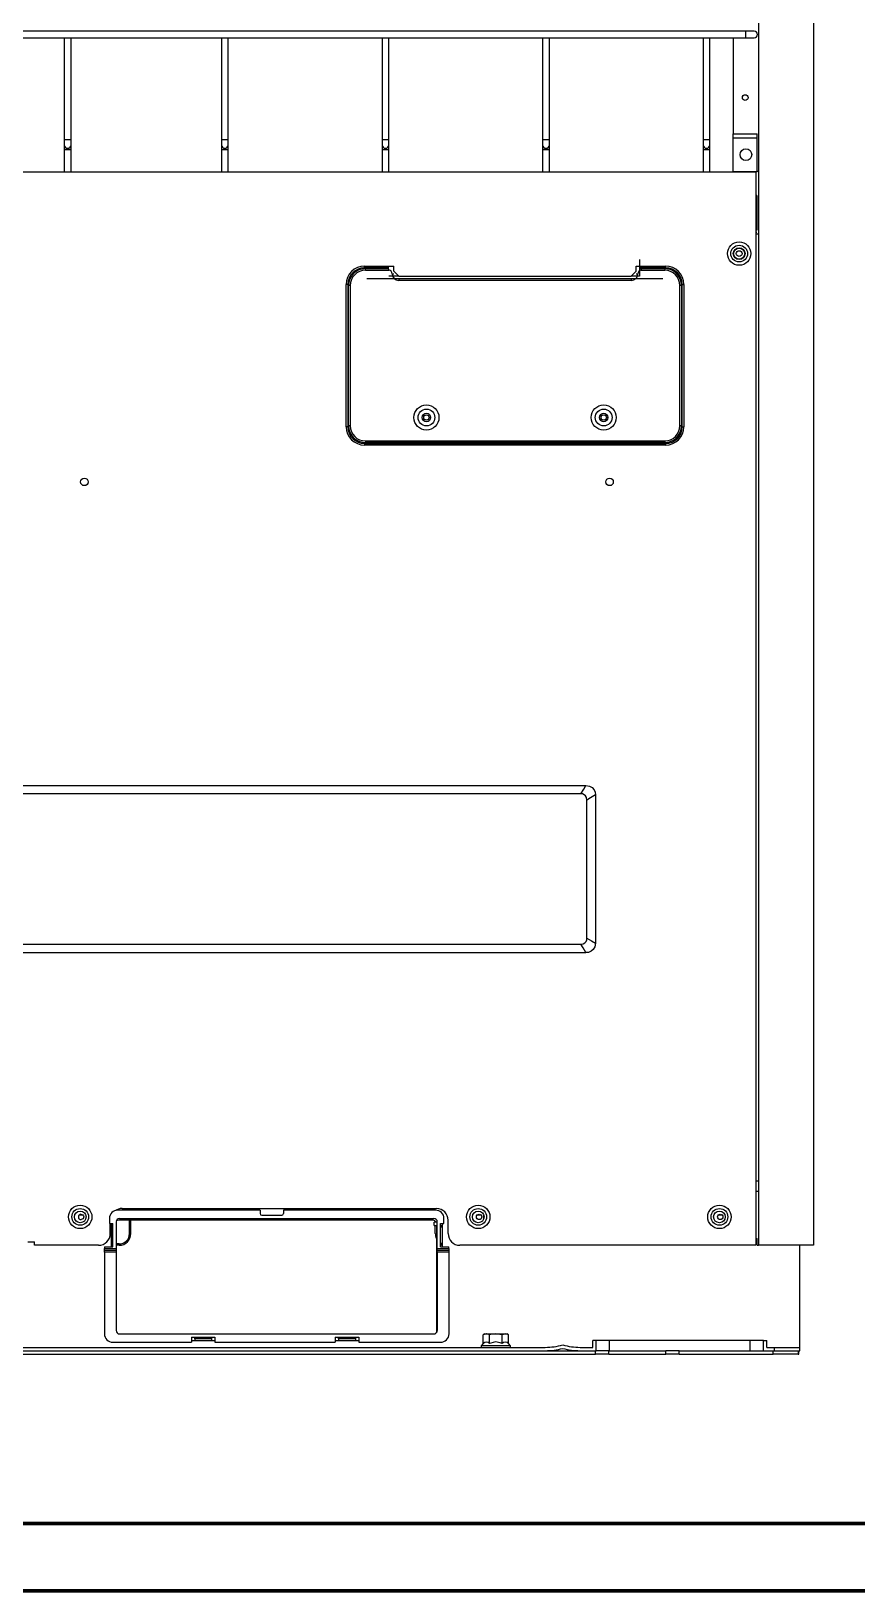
# Model space of a CAD drawing. Extents: x 594 to 813, y 174 to 240.
# Drawn here: x 749.89 to 754.84, y 173.79 to 183.15 of the extents above; entities that cross this region are included whole.
import ezdxf

# ---------------------------------------------------------------- set-up
doc = ezdxf.new("R2010")
doc.units = 0
doc.header["$MEASUREMENT"] = 0
doc.layers.add('AC.REF(S). PIPING', color=3, linetype='CONTINUOUS', lineweight=30)
doc.layers.add('UG-BORDER', color=20, linetype='CONTINUOUS', lineweight=80)
doc.layers.add('LG-Product', color=3, linetype='CONTINUOUS')

# ---------------------------------------------------------------- blocks, each defined once
blk = doc.blocks.new('UW1-2')
at = {"layer": 'LG-Product', "color": 3, "linetype": 'Continuous'}
for p, q in [((2356.92, 3231.21), (2356.92, 1782.69)), ((2390.02, 3230.4), (2390.02, 1782.69)), ((2349.4, 2510.96), (1150.65, 2510.96)), ((2351.9, 2510.96), (2349.4, 2510.96)), ((2349.4, 2510.37), (2349.4, 2510.96)), ((2349.4, 2508.96), (2349.4, 2510.37)), ((2349.4, 2507.54), (2349.4, 2508.96)), ((2349.4, 2506.95), (2349.4, 2507.54)), ((2353.74, 2510.96), (2351.9, 2510.96)), ((2354.41, 2510.96), (2353.74, 2510.96)), ((1150.65, 2506.95), (2349.4, 2506.95)), ((1940.62, 2506.95), (1940.62, 2445.76)), ((1944.63, 2445.76), (1944.63, 2506.95)), ((2034.92, 2506.95), (2034.92, 2445.76)), ((2038.93, 2445.76), (2038.93, 2506.95)), ((2131.22, 2506.95), (2131.22, 2445.76)), ((2135.23, 2445.76), (2135.23, 2506.95)), ((2227.52, 2506.95), (2227.52, 2445.76)), ((2231.53, 2445.76), (2231.53, 2506.95)), ((2323.82, 2506.95), (2323.82, 2445.76)), ((2327.83, 2445.76), (2327.83, 2506.95)), ((2341.87, 2506.95), (2341.87, 2449.47)), ((2349.4, 2506.95), (2351.9, 2506.95)), ((2351.9, 2506.95), (2353.74, 2506.95)), ((2353.74, 2506.95), (2354.41, 2506.95)), ((1940.62, 2445.76), (1940.62, 2443.63)), ((1941.2, 2445.76), (1940.62, 2445.76)), ((1940.62, 2443.63), (1940.62, 2442.75)), ((1940.62, 2442.75), (1940.62, 2441.87)), ((1940.62, 2441.87), (1940.62, 2439.74)), ((1942.62, 2445.76), (1941.2, 2445.76)), ((1944.04, 2445.76), (1942.62, 2445.76)), ((1944.63, 2445.76), (1944.04, 2445.76)), ((1944.63, 2443.63), (1944.63, 2445.76)), ((1944.63, 2442.75), (1944.63, 2443.63)), ((1944.63, 2441.87), (1944.63, 2442.75)), ((1944.63, 2439.74), (1944.63, 2441.87)), ((2034.92, 2445.76), (2034.92, 2443.63)), ((2035.5, 2445.76), (2034.92, 2445.76)), ((2034.92, 2443.63), (2034.92, 2442.75)), ((2034.92, 2442.75), (2034.92, 2441.87)), ((2034.92, 2441.87), (2034.92, 2439.74)), ((2036.92, 2445.76), (2035.5, 2445.76)), ((2038.34, 2445.76), (2036.92, 2445.76)), ((2038.93, 2445.76), (2038.34, 2445.76)), ((2038.93, 2443.63), (2038.93, 2445.76)), ((2038.93, 2442.75), (2038.93, 2443.63)), ((2038.93, 2441.87), (2038.93, 2442.75)), ((2038.93, 2439.74), (2038.93, 2441.87)), ((2131.22, 2445.76), (2131.22, 2443.63)), ((2131.8, 2445.76), (2131.22, 2445.76)), ((2131.22, 2443.63), (2131.22, 2442.75)), ((2131.22, 2442.75), (2131.22, 2441.87)), ((2131.22, 2441.87), (2131.22, 2439.74)), ((2133.22, 2445.76), (2131.8, 2445.76)), ((2134.64, 2445.76), (2133.22, 2445.76)), ((2135.23, 2445.76), (2134.64, 2445.76)), ((2135.23, 2443.63), (2135.23, 2445.76)), ((2135.23, 2442.75), (2135.23, 2443.63)), ((2135.23, 2441.87), (2135.23, 2442.75)), ((2135.23, 2439.74), (2135.23, 2441.87)), ((2227.52, 2445.76), (2227.52, 2443.63)), ((2228.1, 2445.76), (2227.52, 2445.76)), ((2227.52, 2443.63), (2227.52, 2442.75)), ((2227.52, 2442.75), (2227.52, 2441.87)), ((2227.52, 2441.87), (2227.52, 2439.74)), ((2229.52, 2445.76), (2228.1, 2445.76)), ((2230.94, 2445.76), (2229.52, 2445.76)), ((2231.53, 2445.76), (2230.94, 2445.76)), ((2231.53, 2443.63), (2231.53, 2445.76)), ((2231.53, 2442.75), (2231.53, 2443.63)), ((2231.53, 2441.87), (2231.53, 2442.75)), ((2231.53, 2439.74), (2231.53, 2441.87)), ((2323.82, 2445.76), (2323.82, 2443.63)), ((2324.41, 2445.76), (2323.82, 2445.76)), ((2323.82, 2443.63), (2323.82, 2442.75)), ((2323.82, 2442.75), (2323.82, 2441.87)), ((2323.82, 2441.87), (2323.82, 2439.74)), ((2325.82, 2445.76), (2324.41, 2445.76)), ((2327.24, 2445.76), (2325.82, 2445.76)), ((2327.83, 2445.76), (2327.24, 2445.76)), ((2327.83, 2443.63), (2327.83, 2445.76)), ((2327.83, 2442.75), (2327.83, 2443.63)), ((2327.83, 2441.87), (2327.83, 2442.75)), ((2327.83, 2439.74), (2327.83, 2441.87)), ((2341.87, 2446.97), (2341.87, 2449.47)), ((2341.87, 2449.47), (2356.12, 2449.47)), ((2341.87, 2426.9), (2341.87, 2446.97)), ((2341.87, 2446.97), (2356.12, 2446.97)), ((2356.12, 2426.9), (2356.12, 2449.47)), ((1940.62, 2439.74), (1940.62, 2426.7)), ((1941.2, 2439.74), (1940.62, 2439.74)), ((1942.62, 2439.74), (1941.2, 2439.74)), ((1944.04, 2439.74), (1942.62, 2439.74)), ((1944.63, 2439.74), (1944.04, 2439.74)), ((1944.63, 2426.7), (1944.63, 2439.74)), ((2034.92, 2439.74), (2034.92, 2426.7)), ((2035.5, 2439.74), (2034.92, 2439.74)), ((2036.92, 2439.74), (2035.5, 2439.74)), ((2038.34, 2439.74), (2036.92, 2439.74)), ((2038.93, 2439.74), (2038.34, 2439.74)), ((2038.93, 2426.7), (2038.93, 2439.74)), ((2131.22, 2439.74), (2131.22, 2426.7)), ((2131.8, 2439.74), (2131.22, 2439.74)), ((2133.22, 2439.74), (2131.8, 2439.74)), ((2134.64, 2439.74), (2133.22, 2439.74)), ((2135.23, 2439.74), (2134.64, 2439.74)), ((2135.23, 2426.7), (2135.23, 2439.74)), ((2227.52, 2439.74), (2227.52, 2426.7)), ((2228.1, 2439.74), (2227.52, 2439.74)), ((2229.52, 2439.74), (2228.1, 2439.74)), ((2230.94, 2439.74), (2229.52, 2439.74)), ((2231.53, 2439.74), (2230.94, 2439.74)), ((2231.53, 2426.7), (2231.53, 2439.74)), ((2323.82, 2439.74), (2323.82, 2426.7)), ((2324.41, 2439.74), (2323.82, 2439.74)), ((2325.82, 2439.74), (2324.41, 2439.74)), ((2327.24, 2439.74), (2325.82, 2439.74)), ((2327.83, 2439.74), (2327.24, 2439.74)), ((2327.83, 2426.7), (2327.83, 2439.74)), ((1143.63, 2426.7), (2355.42, 2426.7)), ((2341.87, 2426.9), (2356.12, 2426.9)), ((2343.08, 2426.69), (2343.08, 2426.9)), ((2355.42, 2426.7), (2355.42, 1782.69)), ((2356.92, 2426.9), (2356.12, 2426.9)), ((2355.92, 2412.45), (2355.42, 2412.45)), ((2355.92, 2412.45), (2355.92, 2391.59)), ((2355.92, 2390.12), (2355.4, 2390.12)), ((2355.92, 2390.12), (2355.4, 2390.12)), ((2355.92, 2391.59), (2355.42, 2391.59)), ((2356.92, 2389.29), (2355.42, 2389.29)), ((2355.92, 2390.12), (2355.92, 2390.12)), ((2120.68, 2370.02), (2138.24, 2370.02)), ((2120.68, 2369.31), (2120.68, 2370.02)), ((2120.68, 2369.02), (2120.68, 2369.31)), ((2135.23, 2369.02), (2120.68, 2369.02)), ((2120.68, 2368.88), (2120.68, 2369.02)), ((2120.68, 2368.5), (2120.68, 2368.88)), ((2121.19, 2368.52), (2135.23, 2368.52)), ((2121.19, 2368.22), (2121.19, 2368.52)), ((2121.19, 2367.51), (2121.19, 2368.22)), ((2135.23, 2367.51), (2121.19, 2367.51)), ((2135.23, 2367.83), (2135.23, 2368.12)), ((2135.23, 2367.51), (2135.23, 2367.83)), ((2138.24, 2367.01), (2138.24, 2370.02)), ((2138.24, 2367.01), (2141.25, 2364)), ((2280.68, 2364), (2283.69, 2367.01)), ((2283.69, 2367.01), (2283.69, 2370.02)), ((2283.69, 2370.02), (2301.25, 2370.02)), ((2285.7, 2374.03), (2285.7, 2364)), ((2285.7, 2369.04), (2286.2, 2369.04)), ((2285.7, 2368.52), (2286.7, 2368.52)), ((2286.2, 2369.02), (2286.2, 2369.04)), ((2301.25, 2369.02), (2286.2, 2369.02)), ((2286.2, 2368.88), (2286.2, 2369.02)), ((2286.2, 2369.02), (2286.2, 2369.02)), ((2286.2, 2368.52), (2286.2, 2368.88)), ((2286.7, 2368.52), (2300.75, 2368.52)), ((2286.7, 2368.52), (2286.7, 2368.22)), ((2286.7, 2368.22), (2286.7, 2367.51)), ((2300.75, 2367.51), (2286.7, 2367.51)), ((2300.75, 2368.52), (2300.75, 2368.22)), ((2300.75, 2368.22), (2300.75, 2367.51)), ((2301.25, 2369.31), (2301.25, 2370.02)), ((2301.25, 2369.02), (2301.25, 2369.31)), ((2301.25, 2368.88), (2301.25, 2369.02)), ((2301.25, 2368.5), (2301.25, 2368.88)), ((2109.65, 2273.72), (2109.65, 2358.99)), ((2110.36, 2358.99), (2109.65, 2358.99)), ((2110.65, 2358.99), (2110.36, 2358.99)), ((2110.65, 2358.99), (2110.65, 2273.72)), ((2110.79, 2358.99), (2110.65, 2358.99)), ((2111.17, 2358.99), (2110.79, 2358.99)), ((2111.15, 2274.22), (2111.15, 2358.49)), ((2111.45, 2358.49), (2111.15, 2358.49)), ((2112.16, 2358.49), (2111.45, 2358.49)), ((2112.16, 2358.49), (2112.16, 2274.22)), ((2299.64, 2362.5), (2122.09, 2362.5)), ((2141.25, 2364), (2135.23, 2364)), ((2137.24, 2365.51), (2137.95, 2365.51)), ((2137.95, 2365.51), (2138.24, 2365.51)), ((2141.25, 2364), (2280.68, 2364)), ((2141.25, 2362.5), (2141.25, 2362.2)), ((2141.25, 2362.2), (2141.25, 2361.5)), ((2280.68, 2361.5), (2141.25, 2361.5)), ((2285.7, 2364), (2280.68, 2364)), ((2280.68, 2362.5), (2280.68, 2362.2)), ((2280.68, 2362.2), (2280.68, 2361.5)), ((2283.69, 2365.51), (2283.99, 2365.51)), ((2283.99, 2365.51), (2284.7, 2365.51)), ((2309.77, 2274.22), (2309.77, 2358.49)), ((2310.48, 2358.49), (2309.77, 2358.49)), ((2310.78, 2358.49), (2310.48, 2358.49)), ((2310.76, 2358.99), (2311.14, 2358.99)), ((2310.78, 2358.49), (2310.78, 2274.22)), ((2311.14, 2358.99), (2311.28, 2358.99)), ((2311.28, 2273.72), (2311.28, 2358.99)), ((2311.28, 2358.99), (2311.57, 2358.99)), ((2311.57, 2358.99), (2312.28, 2358.99)), ((2312.28, 2358.99), (2312.28, 2273.72)), ((2110.36, 2273.72), (2109.65, 2273.72)), ((2110.65, 2273.72), (2110.36, 2273.72)), ((2110.79, 2273.72), (2110.65, 2273.72)), ((2111.17, 2273.72), (2110.79, 2273.72)), ((2111.45, 2274.22), (2111.15, 2274.22)), ((2112.16, 2274.22), (2111.45, 2274.22)), ((2310.48, 2274.22), (2309.77, 2274.22)), ((2310.78, 2274.22), (2310.48, 2274.22)), ((2310.76, 2273.72), (2311.14, 2273.72)), ((2311.14, 2273.72), (2311.28, 2273.72)), ((2311.28, 2273.72), (2311.57, 2273.72)), ((2311.57, 2273.72), (2312.28, 2273.72)), ((2120.68, 2264.2), (2120.68, 2263.83)), ((2121.19, 2265.2), (2300.75, 2265.2)), ((2121.19, 2265.2), (2121.19, 2264.49)), ((2121.19, 2264.49), (2121.19, 2264.19)), ((2300.75, 2264.19), (2121.19, 2264.19)), ((2300.75, 2265.2), (2300.75, 2264.49)), ((2300.75, 2264.49), (2300.75, 2264.19)), ((2301.25, 2264.2), (2301.25, 2263.83)), ((2120.68, 2263.83), (2120.68, 2263.69)), ((2120.68, 2263.69), (2301.25, 2263.69)), ((2120.68, 2263.69), (2120.68, 2263.4)), ((2120.68, 2263.4), (2120.68, 2262.69)), ((2301.25, 2262.69), (2120.68, 2262.69)), ((2301.25, 2263.83), (2301.25, 2263.69)), ((2301.25, 2263.69), (2301.25, 2263.4)), ((2301.25, 2263.4), (2301.25, 2262.69)), ((1245.54, 2058.55), (2253.5, 2058.55)), ((2252.12, 2056.34), (2253.5, 2058.55)), ((2253.5, 2058.55), (2255.64, 2058.19)), ((2255.64, 2058.19), (2257.17, 2057.33)), ((2250.36, 2053.54), (1248.68, 2053.54)), ((2250.36, 2053.54), (2252.12, 2056.34)), ((2251.35, 2053.42), (2250.36, 2053.54)), ((2252.4, 2053), (2251.35, 2053.42)), ((2253.28, 2052.24), (2252.4, 2053)), ((2253.86, 2051.22), (2253.28, 2052.24)), ((2254.1, 2049.79), (2253.86, 2051.22)), ((2256.31, 2051.18), (2254.1, 2049.79)), ((2254.1, 1967), (2254.1, 2049.79)), ((2259.12, 2052.94), (2256.31, 2051.18)), ((2257.17, 2057.33), (2258.32, 2056)), ((2258.32, 2056), (2258.95, 2054.42)), ((2258.95, 2054.42), (2259.12, 2052.94)), ((2259.12, 2052.94), (2259.12, 1963.85)), ((2252.8, 1964.07), (2253.57, 1964.96)), ((2253.57, 1964.96), (2253.99, 1966.01)), ((2253.99, 1966.01), (2254.1, 1967)), ((2254.1, 1967), (2256.91, 1965.24)), ((2256.91, 1965.24), (2259.12, 1963.85)), ((1245.54, 1958.24), (2253.5, 1958.24)), ((1248.68, 1963.25), (2250.36, 1963.25)), ((2250.36, 1963.25), (2251.78, 1963.5)), ((2251.74, 1961.05), (2250.36, 1963.25)), ((2253.5, 1958.24), (2251.74, 1961.05)), ((2251.78, 1963.5), (2252.8, 1964.07)), ((2254.99, 1958.41), (2253.5, 1958.24)), ((2256.56, 1959.04), (2254.99, 1958.41)), ((2257.89, 1960.19), (2256.56, 1959.04)), ((2258.75, 1961.71), (2257.89, 1960.19)), ((2259.12, 1963.85), (2258.75, 1961.71)), ((2356.92, 1821.14), (2355.42, 1821.14)), ((2355.42, 1815.12), (2356.92, 1815.12)), ((1951.86, 1800.75), (1949.39, 1800.75)), ((1950.57, 1801.35), (1951.19, 1801.26)), ((1951.33, 1798.29), (1950.73, 1798.14)), ((1951.19, 1801.26), (1951.73, 1800.93)), ((1951.84, 1798.67), (1951.33, 1798.29)), ((1951.73, 1800.93), (1952.1, 1800.43)), ((1952.16, 1799.2), (1951.84, 1798.67)), ((1952.1, 1800.43), (1952.25, 1799.82)), ((1952.25, 1799.82), (1952.16, 1799.2)), ((1967.7, 1798.74), (1967.7, 1795.73)), ((1971.71, 1796.74), (1971.71, 1780.69)), ((2057.99, 1803.76), (1972.72, 1803.76)), ((2161.81, 1797.74), (1973.22, 1797.74)), ((1973.72, 1798.74), (2162.31, 1798.74)), ((1975.22, 1804.76), (2163.82, 1804.76)), ((1979.74, 1789.71), (1979.74, 1797.74)), ((1980.54, 1789.71), (1980.54, 1797.74)), ((2057.99, 1803.76), (2057.99, 1801.75)), ((2058.99, 1800.75), (2071.03, 1800.75)), ((2163.32, 1803.76), (2072.03, 1803.76)), ((2072.03, 1803.76), (2072.03, 1801.75)), ((2164.32, 1796.53), (2162.43, 1796.53)), ((2162.43, 1794.53), (2162.43, 1796.53)), ((2163.12, 1796.53), (2163.12, 1797.25)), ((2164.32, 1780.69), (2164.32, 1796.74)), ((2168.33, 1795.73), (2168.33, 1798.74)), ((2170.84, 1789.71), (2170.84, 1797.74)), ((2190.65, 1800.75), (2188.15, 1800.75)), ((2192.16, 1798.45), (2192.16, 1801.04)), ((2335.3, 1800.75), (2332.79, 1800.75)), ((1967.7, 1795.73), (1969.71, 1795.73)), ((1968.2, 1789.71), (1968.2, 1795.73)), ((1968.7, 1795.73), (1968.7, 1781.69)), ((1968.7, 1793.73), (1969.41, 1793.73)), ((1969.2, 1793.73), (1969.2, 1795.73)), ((1969.41, 1793.73), (1969.71, 1793.73)), ((1969.71, 1781.69), (1969.71, 1795.73)), ((2162.43, 1794.53), (2164.32, 1794.53)), ((2163.12, 1789.71), (2163.12, 1794.53)), ((2163.82, 1794.53), (2163.82, 1730.53)), ((2166.33, 1781.69), (2166.33, 1795.73)), ((2166.33, 1795.73), (2168.33, 1795.73)), ((2166.33, 1794.53), (2167.33, 1794.53)), ((2166.33, 1793.73), (2166.62, 1793.73)), ((2166.62, 1793.73), (2167.33, 1793.73)), ((2167.33, 1795.73), (2167.33, 1781.69)), ((1918.75, 1784.7), (1922.76, 1784.7)), ((1922.76, 1782.69), (1922.76, 1784.7)), ((1961.18, 1782.69), (1922.76, 1782.69)), ((1964.69, 1781.69), (1969.71, 1781.69)), ((1964.69, 1781.69), (1964.69, 1780.69)), ((1964.69, 1780.69), (1971.71, 1780.69)), ((1964.69, 1779.98), (1964.69, 1780.69)), ((1964.69, 1779.68), (1964.69, 1779.98)), ((1964.69, 1779.39), (1964.69, 1779.68)), ((1971.71, 1779.68), (1964.69, 1779.68)), ((1964.69, 1778.68), (1964.69, 1779.39)), ((1964.69, 1778.68), (1964.69, 1729.53)), ((1971.71, 1778.68), (1964.69, 1778.68)), ((1969.41, 1783.7), (1968.7, 1783.7)), ((1969.2, 1782.69), (1968.7, 1782.69)), ((1969.07, 1782.69), (1968.7, 1782.69)), ((1969.2, 1782.69), (1969.07, 1782.69)), ((1969.2, 1781.69), (1969.2, 1783.69)), ((1969.71, 1783.7), (1969.41, 1783.7)), ((1973.52, 1783.49), (1971.71, 1783.49)), ((1973.52, 1782.69), (1971.71, 1782.69)), ((1971.71, 1780.69), (1971.71, 1779.98)), ((1971.71, 1779.98), (1971.71, 1779.68)), ((1971.71, 1779.68), (1971.71, 1779.39)), ((1971.71, 1779.39), (1971.71, 1778.68)), ((1971.71, 1778.68), (1971.71, 1731.53)), ((2164.32, 1780.69), (2171.34, 1780.69)), ((2164.32, 1779.98), (2164.32, 1780.69)), ((2164.32, 1779.68), (2164.32, 1779.98)), ((2171.34, 1779.68), (2164.32, 1779.68)), ((2164.32, 1779.39), (2164.32, 1779.68)), ((2164.32, 1778.68), (2164.32, 1779.39)), ((2171.34, 1778.68), (2164.32, 1778.68)), ((2164.32, 1778.68), (2164.32, 1731.53)), ((2166.62, 1783.7), (2166.33, 1783.7)), ((2166.57, 1782.69), (2166.33, 1782.69)), ((2166.33, 1781.69), (2171.34, 1781.69)), ((2166.82, 1782.69), (2166.57, 1782.69)), ((2167.33, 1783.7), (2166.62, 1783.7)), ((2166.82, 1783.7), (2166.82, 1782.69)), ((2166.82, 1782.69), (2167.33, 1782.69)), ((2171.34, 1780.69), (2171.34, 1781.69)), ((2171.34, 1780.69), (2171.34, 1779.98)), ((2171.34, 1779.98), (2171.34, 1779.68)), ((2171.34, 1779.68), (2171.34, 1779.39)), ((2171.34, 1779.39), (2171.34, 1778.68)), ((2171.34, 1778.68), (2171.34, 1729.53)), ((2355.42, 1782.69), (2177.86, 1782.69)), ((2355.42, 1786.7), (2356.12, 1786.7)), ((2356.12, 1782.69), (2356.12, 1786.7)), ((2356.12, 1782.69), (2356.92, 1782.69)), ((2390.02, 1782.69), (2356.92, 1782.69)), ((2381.7, 1721.5), (2381.7, 1782.69)), ((1910.93, 1721.5), (2229.12, 1721.5)), ((1969.71, 1724.51), (2016.86, 1724.51)), ((1973.72, 1729.53), (2162.31, 1729.53)), ((2016.86, 1727.52), (2030.9, 1727.52)), ((2016.86, 1727.52), (2016.86, 1724.51)), ((2016.86, 1725.51), (2030.91, 1725.51)), ((2018.87, 1727.23), (2018.87, 1727.52)), ((2018.87, 1726.52), (2018.87, 1727.23)), ((2018.87, 1726.52), (2018.87, 1725.51)), ((2028.9, 1726.52), (2018.87, 1726.52)), ((2028.9, 1727.52), (2028.9, 1727.23)), ((2028.9, 1727.23), (2028.9, 1726.52)), ((2028.9, 1726.52), (2028.9, 1725.51)), ((2030.9, 1727.52), (2030.9, 1724.51)), ((2030.9, 1724.51), (2103.13, 1724.51)), ((2103.13, 1727.52), (2117.17, 1727.52)), ((2103.13, 1727.52), (2103.13, 1724.51)), ((2103.13, 1725.51), (2117.17, 1725.51)), ((2105.14, 1727.23), (2105.14, 1727.52)), ((2105.14, 1726.52), (2105.14, 1727.23)), ((2105.14, 1726.52), (2105.14, 1725.51)), ((2115.17, 1726.52), (2105.14, 1726.52)), ((2115.17, 1727.52), (2115.17, 1727.23)), ((2115.17, 1727.23), (2115.17, 1726.52)), ((2115.17, 1726.52), (2115.17, 1725.51)), ((2117.17, 1727.52), (2117.17, 1724.51)), ((2117.17, 1724.51), (2166.33, 1724.51)), ((2191.9, 1723.73), (2190.65, 1722.5)), ((2190.65, 1722.5), (2190.65, 1721.5)), ((2191.18, 1722.5), (2190.65, 1722.5)), ((2192.71, 1722.5), (2191.18, 1722.5)), ((2192.91, 1729.53), (2191.9, 1728.94)), ((2193.65, 1729.52), (2191.9, 1728.94)), ((2191.9, 1723.73), (2191.9, 1728.94)), ((2192.74, 1724.39), (2191.9, 1723.73)), ((2195.04, 1722.5), (2192.71, 1722.5)), ((2193.99, 1724.7), (2192.74, 1724.39)), ((2192.91, 1729.53), (2193.13, 1729.53)), ((2193.13, 1729.53), (2193.78, 1729.53)), ((2193.78, 1729.53), (2193.65, 1729.52)), ((2194.74, 1729.37), (2193.78, 1729.53)), ((2193.78, 1729.53), (2196.17, 1729.53)), ((2194.87, 1724.37), (2193.99, 1724.7)), ((2195.67, 1728.94), (2194.74, 1729.37)), ((2195.67, 1723.73), (2194.87, 1724.37)), ((2197.91, 1722.5), (2195.04, 1722.5)), ((2196.36, 1729.13), (2195.67, 1728.94)), ((2195.67, 1723.73), (2195.67, 1728.94)), ((2196.43, 1724.07), (2195.67, 1723.73)), ((2196.17, 1729.53), (2199.43, 1729.53)), ((2199.43, 1729.53), (2196.36, 1729.13)), ((2199.26, 1724.71), (2196.43, 1724.07)), ((2200.95, 1722.5), (2197.91, 1722.5)), ((2201.94, 1724.25), (2199.26, 1724.71)), ((2200.25, 1729.5), (2199.43, 1729.53)), ((2199.43, 1729.53), (2202.69, 1729.53)), ((2203.19, 1728.94), (2200.25, 1729.5)), ((2203.82, 1722.5), (2200.95, 1722.5)), ((2203.19, 1723.73), (2201.94, 1724.25)), ((2202.69, 1729.53), (2205.08, 1729.53)), ((2204.94, 1729.52), (2203.19, 1728.94)), ((2203.19, 1723.73), (2203.19, 1728.94)), ((2204.03, 1724.39), (2203.19, 1723.73)), ((2206.15, 1722.5), (2203.82, 1722.5)), ((2205.28, 1724.7), (2204.03, 1724.39)), ((2205.08, 1729.53), (2204.94, 1729.52)), ((2206.04, 1729.37), (2205.08, 1729.53)), ((2205.08, 1729.53), (2205.73, 1729.53)), ((2206.16, 1724.37), (2205.28, 1724.7)), ((2205.73, 1729.53), (2205.95, 1729.53)), ((2206.96, 1728.94), (2205.95, 1729.53)), ((2206.96, 1728.94), (2206.04, 1729.37)), ((2207.68, 1722.5), (2206.15, 1722.5)), ((2206.96, 1723.73), (2206.16, 1724.37)), ((2206.96, 1723.73), (2206.96, 1728.94)), ((2208.21, 1722.5), (2206.96, 1723.73)), ((2208.21, 1722.5), (2207.68, 1722.5)), ((2208.21, 1721.5), (2208.21, 1722.5)), ((2249.99, 1721.5), (2257.61, 1721.5)), ((2259.62, 1725.51), (2257.61, 1725.51)), ((2257.61, 1721.5), (2257.61, 1725.51)), ((2259.62, 1719.5), (2259.62, 1725.51)), ((2260.23, 1725.51), (2259.62, 1725.51)), ((2261.97, 1725.51), (2260.23, 1725.51)), ((2264.57, 1725.51), (2261.97, 1725.51)), ((2267.64, 1725.51), (2264.57, 1725.51)), ((2267.64, 1719.5), (2267.64, 1725.51)), ((2351.91, 1725.51), (2267.64, 1725.51)), ((2351.91, 1719.5), (2351.91, 1725.51)), ((2354.98, 1725.51), (2351.91, 1725.51)), ((2357.58, 1725.51), (2354.98, 1725.51)), ((2359.32, 1725.51), (2357.58, 1725.51)), ((2359.93, 1725.51), (2359.32, 1725.51)), ((2359.93, 1719.5), (2359.93, 1725.51)), ((2359.93, 1725.51), (2361.94, 1725.51)), ((2361.94, 1721.5), (2361.94, 1725.51)), ((2361.94, 1721.5), (2366.65, 1721.5)), ((2366.65, 1721.5), (2370.55, 1721.5)), ((2366.65, 1719.5), (2366.65, 1721.5)), ((2370.55, 1721.5), (2374.17, 1721.5)), ((2374.17, 1721.5), (2377.29, 1721.5)), ((2377.29, 1721.5), (2379.68, 1721.5)), ((2379.68, 1721.5), (2381.19, 1721.5)), ((2381.19, 1721.5), (2381.7, 1721.5)), ((2381.7, 1719.5), (2381.7, 1721.5)), ((1240.03, 1719.5), (2259.22, 1719.5)), ((1240.03, 1717.49), (2259.22, 1717.49)), ((2259.22, 1719.5), (2259.62, 1719.5)), ((2259.22, 1717.49), (2259.22, 1719.5)), ((2259.83, 1717.49), (2259.22, 1717.49)), ((2260.19, 1719.5), (2259.62, 1719.5)), ((2261.29, 1719.5), (2259.62, 1719.5)), ((2261.57, 1717.49), (2259.83, 1717.49)), ((2261.83, 1719.5), (2260.19, 1719.5)), ((2263.99, 1719.5), (2261.29, 1719.5)), ((2264.17, 1717.49), (2261.57, 1717.49)), ((2264.3, 1719.5), (2261.83, 1719.5)), ((2267.24, 1719.5), (2263.99, 1719.5)), ((2267.24, 1717.49), (2264.17, 1717.49)), ((2267.24, 1719.5), (2264.3, 1719.5)), ((2267.24, 1719.5), (2301.35, 1719.5)), ((2267.24, 1717.49), (2267.24, 1719.5)), ((2267.24, 1717.49), (2301.35, 1717.49)), ((2304.42, 1719.5), (2301.35, 1719.5)), ((2301.35, 1717.49), (2301.35, 1719.5)), ((2304.42, 1717.49), (2301.35, 1717.49)), ((2307.02, 1719.5), (2304.42, 1719.5)), ((2307.02, 1717.49), (2304.42, 1717.49)), ((2308.76, 1719.5), (2307.02, 1719.5)), ((2308.76, 1717.49), (2307.02, 1717.49)), ((2309.37, 1719.5), (2308.76, 1719.5)), ((2309.37, 1717.49), (2308.76, 1717.49)), ((2309.37, 1719.5), (2365.75, 1719.5)), ((2309.37, 1717.49), (2309.37, 1719.5)), ((2309.37, 1717.49), (2365.75, 1717.49)), ((2365.75, 1719.5), (2366.2, 1719.5)), ((2365.75, 1717.49), (2365.75, 1719.5)), ((2369.64, 1717.49), (2365.75, 1717.49)), ((2366.2, 1719.5), (2366.65, 1719.5)), ((2366.63, 1719.5), (2366.65, 1719.5)), ((2366.65, 1719.5), (2370.55, 1719.5)), ((2373.27, 1717.49), (2369.64, 1717.49)), ((2370.55, 1719.5), (2374.17, 1719.5)), ((2376.39, 1717.49), (2373.27, 1717.49)), ((2374.17, 1719.5), (2377.29, 1719.5)), ((2378.78, 1717.49), (2376.39, 1717.49)), ((2377.29, 1719.5), (2379.68, 1719.5)), ((2380.28, 1717.49), (2378.78, 1717.49)), ((2379.68, 1719.5), (2381.19, 1719.5)), ((2380.8, 1717.49), (2380.28, 1717.49)), ((2380.78, 1717.49), (2381.2, 1717.49)), ((2380.8, 1719.5), (2380.8, 1717.49)), ((2381.19, 1719.5), (2381.7, 1719.5)), ((2381.2, 1717.49), (2381.2, 1719.5))]:
    blk.add_line(p, q, dxfattribs=at)
for centre, radius in [((2349, 2471.14), 1.71), ((2349.4, 2436.93), 3.51), ((2345.38, 2377.55), 7.02), ((2345.38, 2377.55), 5.02), ((2345.38, 2377.55), 3.51), ((2345.38, 2377.55), 3.31), ((2345.38, 2377.55), 1.71), ((2157.8, 2279.24), 7.52), ((2157.8, 2279.24), 5.02), ((2264.13, 2279.24), 7.52), ((2264.13, 2279.24), 5.02), ((2157.8, 2279.24), 2.51), ((2157.8, 2279.24), 1.61), ((2264.13, 2279.24), 2.51), ((2264.13, 2279.24), 1.61), ((1952.65, 2240.62), 2.25), ((2267.64, 2240.62), 2.25), ((1950.15, 1799.74), 7.02), ((2188.9, 1799.74), 7.02), ((2333.55, 1799.74), 7.02), ((1950.15, 1799.74), 5.02), ((1950.15, 1799.74), 3.51), ((2188.9, 1799.74), 5.02), ((2188.9, 1799.74), 3.51), ((2189.4, 1799.75), 1.61), ((2333.55, 1799.74), 5.02), ((2333.55, 1799.74), 3.51), ((2334.05, 1799.75), 1.61)]:
    blk.add_circle(centre, radius, dxfattribs=at)
for centre, radius, start, end in [((2354.41, 2508.96), 2.01, 270, 90), ((1942.62, 2442.75), 2.01, 180, 0), ((2036.92, 2442.75), 2.01, 180, 0), ((2133.22, 2442.75), 2.01, 180, 0), ((2229.52, 2442.75), 2.01, 180, 0), ((2325.82, 2442.75), 2.01, 180, 0), ((2120.68, 2358.99), 11.03, 90, 180), ((2120.68, 2358.99), 10.03, 90, 180), ((2121.19, 2358.49), 10.03, 90, 180), ((2121.19, 2358.49), 9.03, 90, 180), ((2135.23, 2365.51), 2.01, 0, 90), ((2286.7, 2365.51), 2.01, 90, 180), ((2286.7, 2365.51), 3.01, 90, 109.47234), ((2300.75, 2358.49), 10.03, 0, 90), ((2300.75, 2358.49), 9.03, 0, 90), ((2301.25, 2358.99), 11.03, 0, 90), ((2301.25, 2358.99), 10.03, 0, 90), ((2141.25, 2365.51), 4.01, 180, 270), ((2280.68, 2365.51), 4.01, 270, 0), ((2120.68, 2273.72), 11.03, 180, 270), ((2120.68, 2273.72), 10.03, 180, 270), ((2121.19, 2274.22), 10.03, 180, 270), ((2121.19, 2274.22), 9.03, 180, 270), ((2300.75, 2274.22), 9.03, 270, 0), ((2300.75, 2274.22), 10.03, 270, 0), ((2301.25, 2273.72), 11.03, 270, 0), ((2301.25, 2273.72), 10.03, 270, 0), ((1950.65, 1799.75), 1.61, 92.82407, 272.79197), ((1972.72, 1798.74), 5.02, 90, 180), ((1975.22, 1797.74), 7.02, 90, 124.17609), ((1973.72, 1796.74), 2.01, 90, 180), ((1973.22, 1795.73), 2.01, 90, 137.0264), ((2058.99, 1801.75), 1, 180, 270), ((2071.03, 1801.75), 1, 270, 0), ((2161.81, 1795.73), 2.01, 23.56734, 90), ((2162.31, 1796.74), 2.01, 0, 90), ((2163.32, 1798.74), 5.02, 0, 90), ((2163.82, 1797.74), 7.02, 0, 90), ((1961.18, 1789.71), 7.02, 270, 0), ((1973.52, 1789.71), 7.02, 270, 0), ((1973.52, 1789.71), 6.22, 270, 0), ((2170.14, 1789.71), 7.02, 180, 205.77937), ((2177.86, 1789.71), 7.02, 180, 270), ((1973.72, 1731.53), 2.01, 180, 270), ((2162.31, 1731.53), 2.01, 270, 0), ((1969.71, 1729.53), 5.02, 180, 270), ((2161.81, 1730.53), 2.01, 349.53328, 0), ((2166.33, 1729.53), 5.02, 270, 0), ((2229.12, 1759.62), 38.12, 270, 285.89043), ((2249.99, 1759.62), 38.12, 254.10957, 270), ((2229.12, 1759.62), 40.13, 270, 285.07651), ((2249.99, 1759.62), 40.13, 254.92349, 270)]:
    blk.add_arc(centre, radius, start, end, dxfattribs=at)
blk = doc.blocks.new('UW1+UW1_1')
at = {"layer": 'LG-Product'}
blk.add_blockref('UW1-2', (2442.18, 1452.14), dxfattribs=at)
blk = doc.blocks.new('A$C5B2C3915')
at = {"layer": 'LG-Product'}
blk.add_blockref('UW1+UW1_1', (-4815.985, -5735.586), dxfattribs=at)

msp = doc.modelspace()

# ---------------------------------------------------------------- linework, layer by layer
at = {"layer": 'UG-BORDER', "color": 7}
for p, q in [((712.5177, 174.1989), (807.7088, 174.1989)), ((712.1133, 173.7945), (808.1133, 173.7945))]:
    msp.add_line(p, q, dxfattribs=at)

# ---------------------------------------------------------------- block references
at = {"layer": 'AC.REF(S). PIPING', "linetype": 'Continuous', "xscale": 0.0099999999999909, "yscale": 0.0099999999999909, "zscale": 0.0099999999999909}
msp.add_blockref('A$C5B2C3915', (754.4172, 200.8743), dxfattribs=at)

doc.saveas('drawing.dxf')
